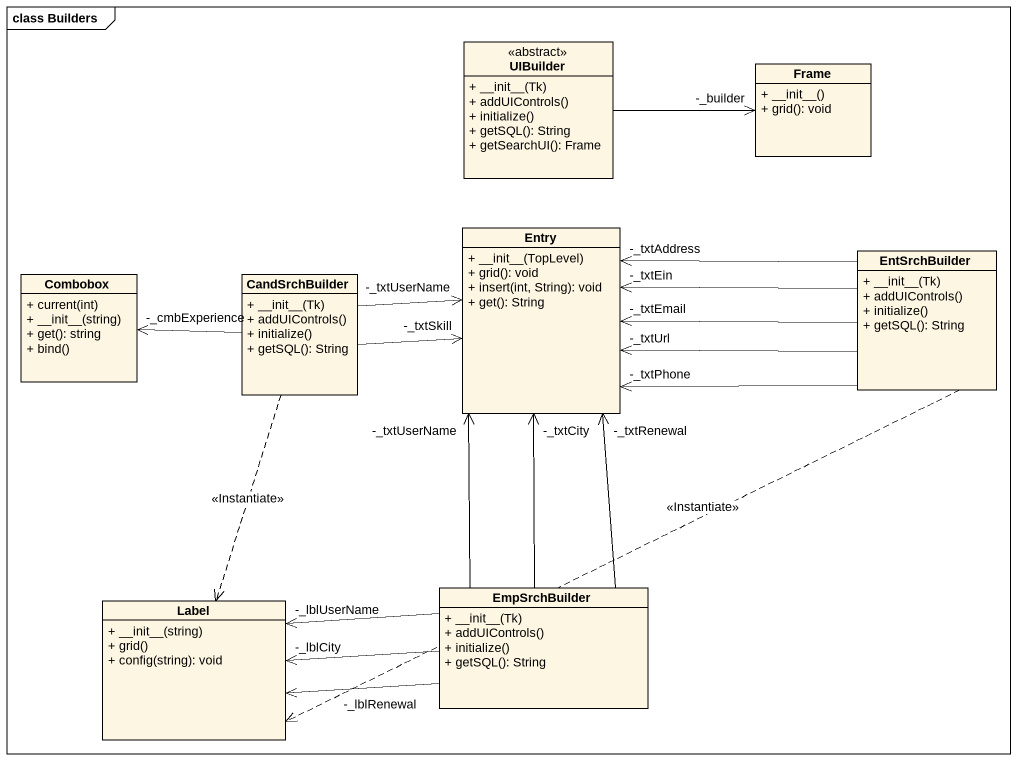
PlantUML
@startuml
mainframe class Builders
hide circle
hide empty members
skinparam classAttributeIconSize 0
class UIBuilder <<abstract>> {
  + ~__init~__(Tk)
  + addUIControls()
  + initialize()
  + getSQL(): String
  + getSearchUI(): Frame
}
class "Frame" as Frame_ {
  + ~__init~__()
  + grid(): void
}
class Entry {
  + ~__init~__(TopLevel)
  + grid(): void
  + insert(int, String): void
  + get(): String
}
class Combobox {
  + current(int)
  + ~__init~__(string)
  + get(): string
  + bind()
}
class CandSrchBuilder {
  + ~__init~__(Tk)
  + addUIControls()
  + initialize()
  + getSQL(): String
}
class EntSrchBuilder {
  + ~__init~__(Tk)
  + addUIControls()
  + initialize()
  + getSQL(): String
}
class "Label" as Label_ {
  + ~__init~__(string)
  + grid()
  + config(string): void
}
class EmpSrchBuilder {
  + ~__init~__(Tk)
  + addUIControls()
  + initialize()
  + getSQL(): String
}
UIBuilder -right-> "-_builder" Frame_
CandSrchBuilder -right-> "-_txtUserName" Entry
CandSrchBuilder -right-> "-_txtSkill" Entry
CandSrchBuilder -left-> "-_cmbExperience" Combobox
CandSrchBuilder ..> Label_ : <<Instantiate>>
EntSrchBuilder -left-> "-_txtAddress" Entry
EntSrchBuilder -left-> "-_txtPhone" Entry
EntSrchBuilder -left-> "-_txtUrl" Entry
EntSrchBuilder -left-> "-_txtEin" Entry
EntSrchBuilder -left-> "-_txtEmail" Entry
EntSrchBuilder .left.> Label_ : <<Instantiate>>
EmpSrchBuilder -up-> "-_txtRenewal" Entry
EmpSrchBuilder -up-> "-_txtUserName" Entry
EmpSrchBuilder -up-> "-_txtCity" Entry
EmpSrchBuilder -left-> "-_lblUserName" Label_
EmpSrchBuilder -left-> "-_lblCity" Label_
EmpSrchBuilder -left-> "-_lblRenewal" Label_
@enduml
